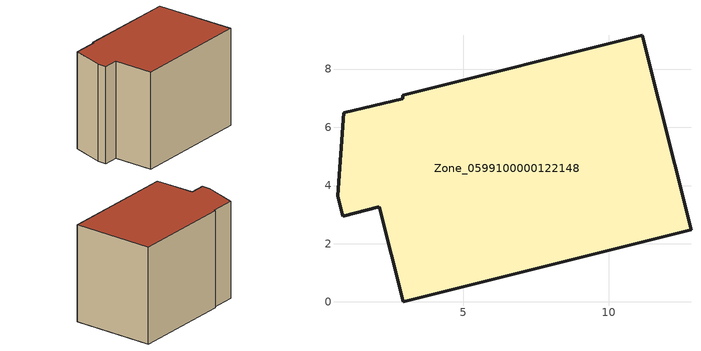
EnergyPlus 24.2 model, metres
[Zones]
Zone_0599100000122148
 floor ground (C_G): 0.68,3.65 0.9,6.5 2.91,6.97 2.92,7.09 11.15,9.17 12.82,2.49 2.94,0 2.11,3.27 0.85,2.95 z0
 wall outside (C_F): 12.82,2.49 11.15,9.17 2.92,7.09 2.91,6.97 0.9,6.5 0.68,3.65 0.85,2.95 2.11,3.27 2.94,0 12.82,2.49 z0:8.2
 roof outside (C_R): 0.9,6.5 0.68,3.65 0.85,2.95 2.11,3.27 2.94,0 12.82,2.49 11.15,9.17 2.92,7.09 2.91,6.97 z8.2
[BUILDING]
Pand.0599100000122148: North Axis=0; Terrain=City; Loads Convergence Tolerance Value=0.04; Temperature Convergence Tolerance Value=0.4; Solar Distribution=FullExterior; Maximum Number of Warmup Days=25; Minimum Number of Warmup Days=1
[Site:Location]
Rotterdam.The.Hague.AP_ZH_NLD Design_Conditions: Latitude=51.96; Longitude=4.45; Time Zone=1; Elevation=-4.5
[SITE:GROUNDTEMPERATURE:BUILDINGSURFACE]
18, 18, 18, 18, 18, 18, 18, 18, 18, 18, 18, 18
[MATERIAL] Thermal Absorptance=0.9; Solar Absorptance=0.7; Visible Absorptance=0.7
Name | Roughness | Thickness | Conductivity | Density | Specific Heat
G.TC.1975-1991 | MediumSmooth | 0.15 | 0.288461 | 540 | 1210
F.TC.1975-1991 | Rough | 0.3 | 0.230769 | 1920 | 840
R.TC.1975-1991 | MediumRough | 0.2 | 0.153846 | 1500 | 1000
[CONSTRUCTION]
C_G: G.TC.1975-1991
C_F: F.TC.1975-1991
C_R: R.TC.1975-1991
[ZONE]
Zone_0599100000122148: Type=1; Multiplier=1; Ceiling Height=Autocalculate; Volume=Autocalculate; Floor Area=autocalculate; Part of Total Floor Area=Yes
[ZONEINFILTRATION:DESIGNFLOWRATE]
Infil_Zone_0599100000122148: Zone or ZoneList or Space or SpaceList=Zone_0599100000122148; Schedule=AlwaysOn; Design Flow Rate Calculation Method=Flow/Area; Flow Rate per Floor Area=0.003; Constant Term Coefficient=1; Temperature Term Coefficient=0; Velocity Term Coefficient=0; Velocity Squared Term Coefficient=0
[HVACTEMPLATE:ZONE:IDEALLOADSAIRSYSTEM]
Zone_0599100000122148: Maximum Heating Supply Air Temperature=50; Minimum Cooling Supply Air Temperature=13; Maximum Heating Supply Air Humidity Ratio=0.0156; Minimum Cooling Supply Air Humidity Ratio=0.0077; Heating Limit=NoLimit; Cooling Limit=NoLimit; Dehumidification Control Type=ConstantSensibleHeatRatio; Cooling Sensible Heat Ratio=0.7; Dehumidification Setpoint=60; Humidification Control Type=None; Humidification Setpoint=30; Outdoor Air Method=None; Outdoor Air Flow Rate per Person=0.00944; Outdoor Air Flow Rate per Zone Floor Area=0; Outdoor Air Flow Rate per Zone=0; Demand Controlled Ventilation Type=None; Outdoor Air Economizer Type=NoEconomizer; Heat Recovery Type=None; Sensible Heat Recovery Effectiveness=0.7; Latent Heat Recovery Effectiveness=0.65
[ZONECONTROL:THERMOSTAT]
ThermostatControl_Zone_0599100000122148: Zone or ZoneList=Zone_0599100000122148; Control Type Schedule=DualSetpointControlType; Control 1=Thermostat_Zone_0599100000122148; Temperature Difference Between Cutout And Setpoint=0
[THERMOSTATSETPOINT:DUALSETPOINT]
Thermostat_Zone_0599100000122148: Heating Setpoint Temperature Schedule=HeatingSetpoint_Zone_0599100000122148; Cooling Setpoint Temperature Schedule=CoolingSetpoint_Zone_0599100000122148
[SCHEDULE:COMPACT]
HeatingSetpoint_Zone_0599100000122148: Through: 12/31, For: AllDays, Until: 24:00, 21
CoolingSetpoint_Zone_0599100000122148: Through: 12/31, For: AllDays, Until: 24:00, 24
DualSetpointControlType: Through: 12/31, For: AllDays, Until: 24:00, 4
AlwaysOn: Through: 12/31, For: AllDays, Until: 24:00, 1
